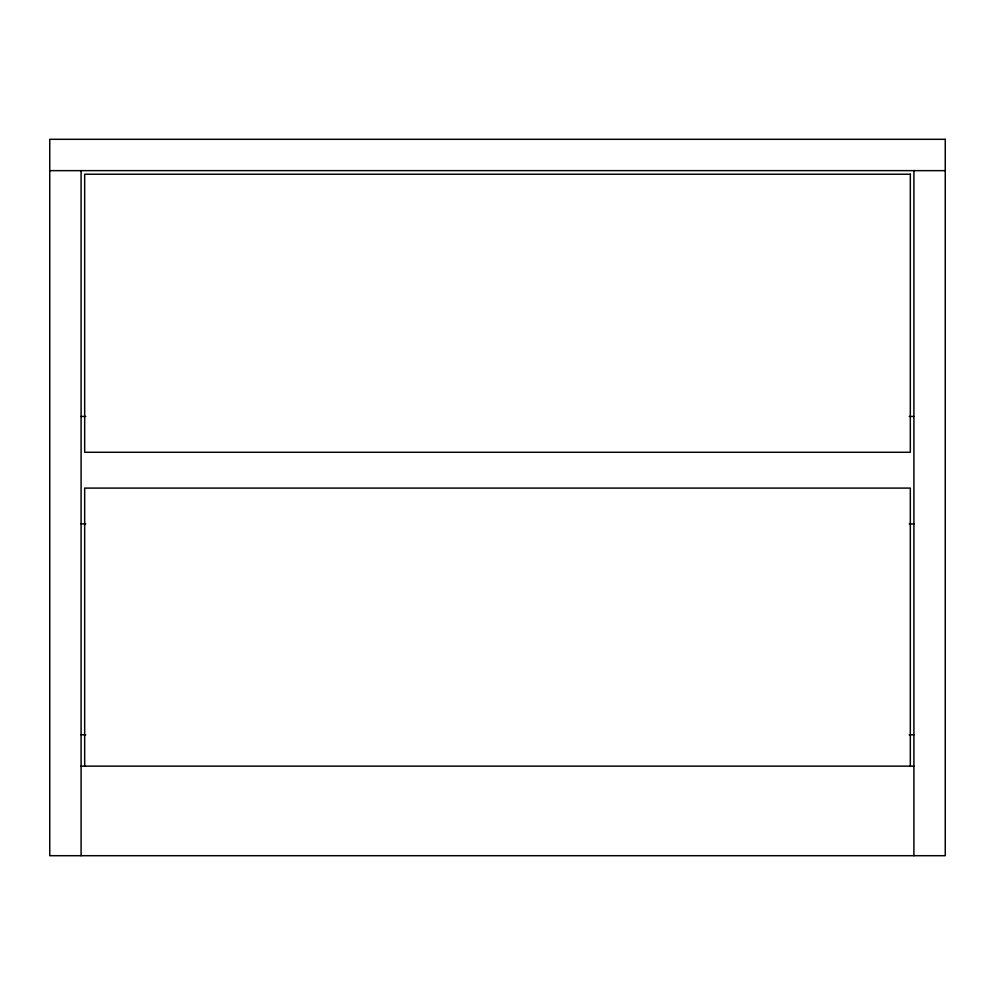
<?xml version="1.0" encoding="UTF-8"?>
<svg xmlns="http://www.w3.org/2000/svg" width="995" height="995" viewBox="0 0 995 995"><rect width="100%" height="100%" fill="white"/><g stroke="black" fill="none" stroke-linecap="round" stroke-linejoin="round"><path stroke-width="1.49" d="M49.75 170.642L945.25 170.642M81.093 416.457L85.757 416.457M909.243 416.457L913.907 416.457M81.093 523.917L85.757 523.917M909.243 523.917L913.907 523.917M81.093 734.807L85.757 734.807M909.243 734.807L913.907 734.807M81.093 766.15L913.907 766.15M913.907 170.642L913.907 855.7M910.325 766.15L910.325 488.097L84.674 488.097L84.674 766.15M81.093 170.642L81.093 855.7M945.25 139.3L49.75 139.3L49.75 855.7L945.25 855.7L945.25 139.3M910.325 174.225L84.674 174.225L84.674 452.277L910.325 452.277L910.325 174.225"/></g></svg>
